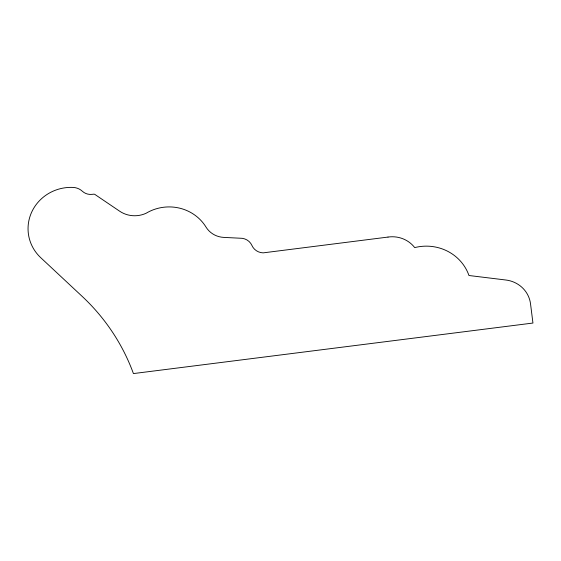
<?xml version="1.0" encoding="UTF-8"?>
<svg xmlns="http://www.w3.org/2000/svg" width="561" height="561" viewBox="0 0 561 561"><rect width="100%" height="100%" fill="white"/><g stroke="black" fill="none" stroke-linecap="round" stroke-linejoin="round"><path stroke-width="0.84" d="M388.009 237.072L263.158 252.864A12.791 12.272 -7.4 0 1 251.938 245.48A12.63 12.118 -7.4 0 0 242.31 238.32L223.79 237.401A22.209 21.304 -7.4 0 1 206.013 227.086A43.281 41.521 -7.4 0 0 146.133 213.243A26.304 25.238 -7.4 0 1 119.654 211.202L95.363 194.758A2.097 2.013 -7.4 0 0 93.652 194.183L91.948 194.365A12.012 11.522 -7.4 0 1 82.341 191.238A14.383 13.801 -7.4 0 0 73.154 187.423A42.587 40.855 -7.4 0 0 31.718 212.044A42.587 40.855 -7.4 0 0 40.771 257.716L82.123 296.341A211.167 202.577 -7.4 0 1 133.427 373.577L532.95 323.045L530.524 303.803A28.765 27.594 -7.4 0 0 505.91 280.016L468.968 275.507A45.469 43.618 -7.4 0 0 414.705 247.604A28.169 27.026 -7.4 0 0 388.009 237.072"/></g></svg>
